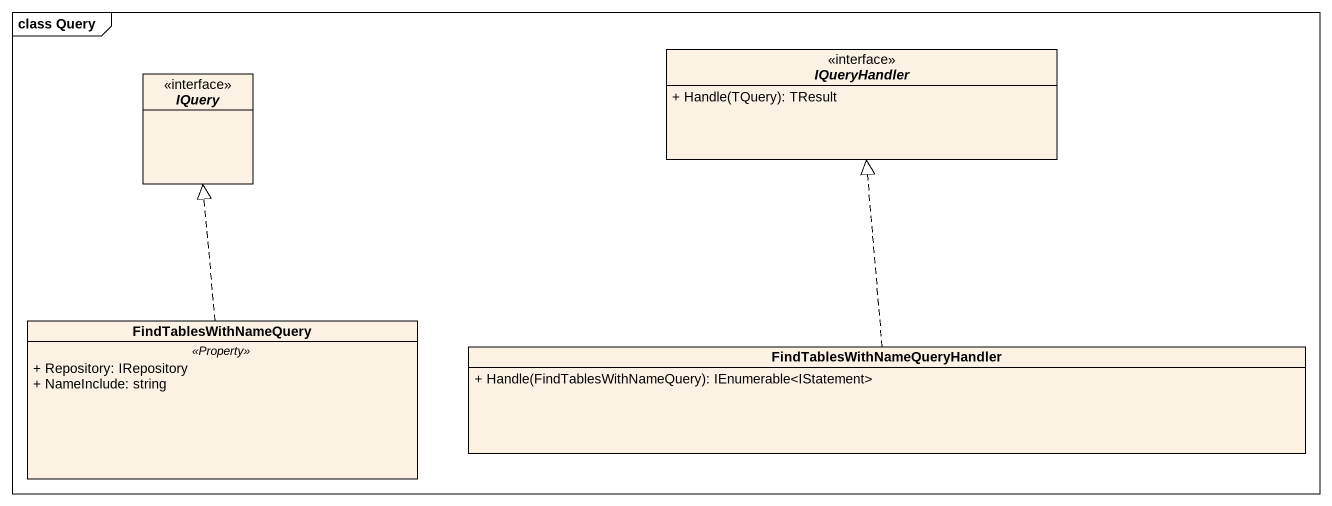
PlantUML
@startuml
mainframe class Query
hide circle
hide empty members
skinparam classAttributeIconSize 0
interface IQuery <<interface>>
interface IQueryHandler <<interface>> {
  + Handle(TQuery): TResult
}
class FindTablesWithNameQuery {
  .. <<Property>> ..
  + Repository: IRepository
  + NameInclude: string
}
class "FindTablesWithNameQueryHandler" as FindTablesWithNameQueryHandl {
  + Handle(FindTablesWithNameQuery): IEnumerable<IStatement>
}
FindTablesWithNameQuery .up.|> IQuery
FindTablesWithNameQueryHandl .up.|> IQueryHandler
@enduml
